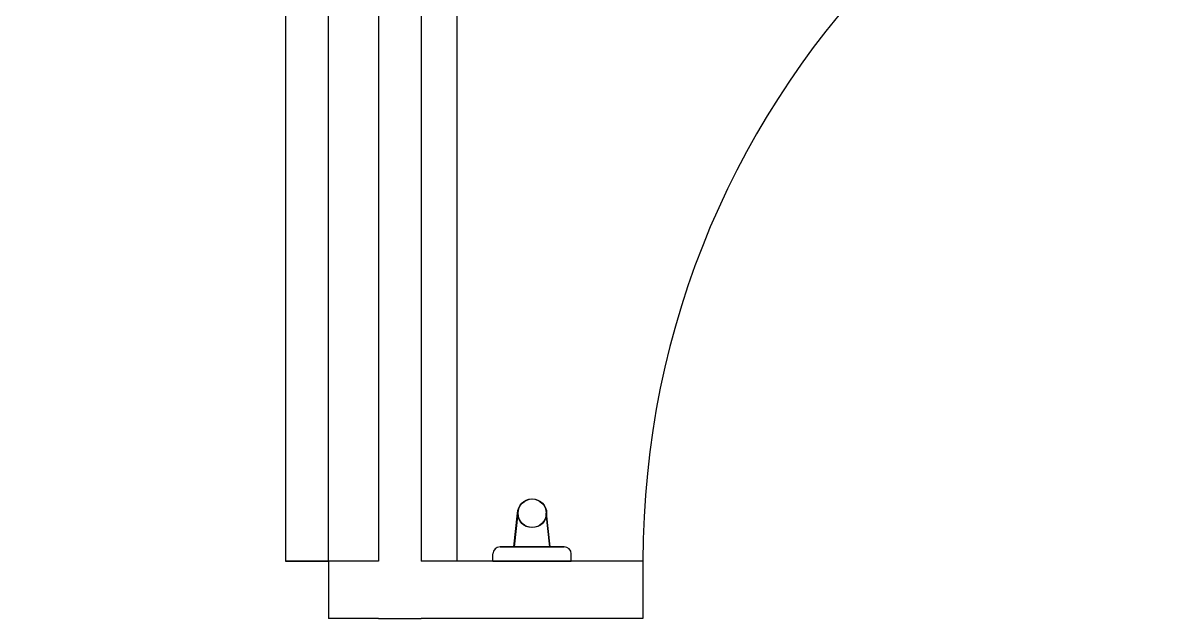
# Model space of a CAD drawing. Header units: inches. Extents: x 542787 to 543192, y 9574025 to 9574373.
# Drawn here: x 543039.467 to 543040.259, y 9574113.805 to 9574114.221 of the extents above; entities that cross this region are included whole.
import ezdxf

# ---------------------------------------------------------------- set-up
doc = ezdxf.new("R2010")
doc.units = ezdxf.units.IN
doc.header["$MEASUREMENT"] = 0
doc.layers.add('I-ARQ', color=8, linetype='Continuous')

msp = doc.modelspace()

# ---------------------------------------------------------------- linework, layer by layer
at = {"layer": 'I-ARQ'}
for p, q in [((543039.71601, 9574115.05451), (543039.71601, 9574113.84451)), ((543039.74601, 9574115.05451), (543039.74601, 9574113.84451)), ((543039.65101, 9574114.44451), (543039.65101, 9574113.84451)), ((543039.68101, 9574113.84451), (543039.68101, 9574114.44451)), ((543039.77101, 9574113.84451), (543039.77101, 9574114.32432)), ((543039.81081, 9574113.85451), (543039.81334, 9574113.87797)), ((543039.81115, 9574113.85451), (543039.81368, 9574113.87797)), ((543039.83586, 9574113.85451), (543039.83334, 9574113.87797)), ((543039.83621, 9574113.85451), (543039.83368, 9574113.87797)), ((543039.79609, 9574113.84451), (543039.79609, 9574113.84951)), ((543039.79609, 9574113.84451), (543039.79609, 9574113.84951)), ((543039.80109, 9574113.85451), (543039.84592, 9574113.85451)), ((543039.84592, 9574113.85451), (543039.80109, 9574113.85451)), ((543039.85092, 9574113.84451), (543039.85092, 9574113.84951)), ((543039.85092, 9574113.84451), (543039.85092, 9574113.84951)), ((543039.71601, 9574113.84451), (543039.65101, 9574113.84451)), ((543039.65101, 9574113.84451), (543039.68101, 9574113.84451)), ((543039.68101, 9574113.84451), (543039.68101, 9574113.80451)), ((543039.90101, 9574113.84451), (543039.74601, 9574113.84451)), ((543039.79609, 9574113.84451), (543039.85092, 9574113.84451)), ((543039.85092, 9574113.84451), (543039.79609, 9574113.84451)), ((543039.90101, 9574113.84589), (543039.90101, 9574113.80451)), ((543039.71601, 9574113.80451), (543039.68101, 9574113.80451)), ((543039.71601, 9574113.80451), (543039.74601, 9574113.80451)), ((543039.90101, 9574113.80451), (543039.74601, 9574113.80451))]:
    msp.add_line(p, q, dxfattribs=at)
for centre in [(543039.82334, 9574113.87797), (543039.82368, 9574113.87797)]:
    msp.add_circle(centre, 0.01, dxfattribs=at)
for centre, radius, start, end in [((543039.68101, 9574113.84451), 0.6, 90, 180), ((543040.50101, 9574113.84451), 0.6, 90, 180), ((543039.80109, 9574113.84951), 0.005, 90, 180), ((543039.80109, 9574113.84951), 0.005, 90, 180), ((543039.84592, 9574113.84951), 0.005, 0, 90), ((543039.84592, 9574113.84951), 0.005, 0, 90)]:
    msp.add_arc(centre, radius, start, end, dxfattribs=at)

doc.saveas('drawing.dxf')
